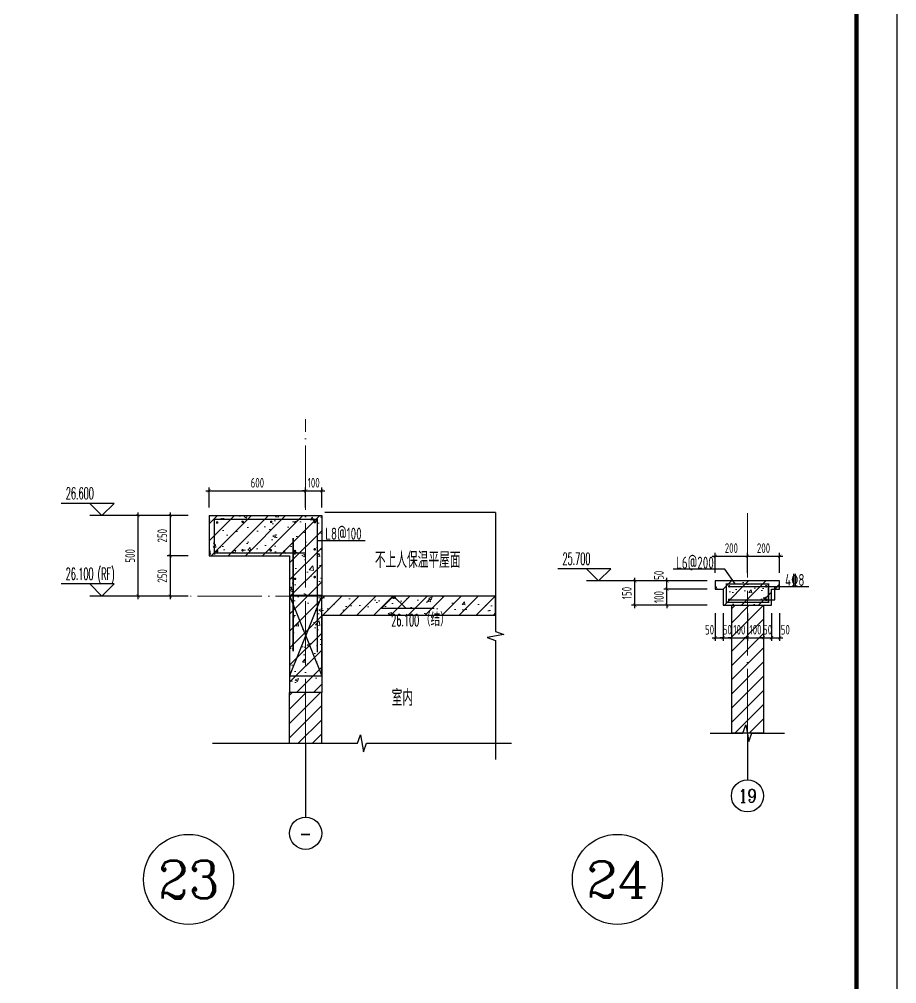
# Model space of a CAD drawing. Extents: x -1058961 to 23600, y -449123 to 2751847.
# Drawn here: x 16836 to 22289, y -28903 to -22908 of the extents above; entities that cross this region are included whole.
import ezdxf
from ezdxf.enums import TextEntityAlignment as Align

# ---------------------------------------------------------------- set-up
doc = ezdxf.new("R2010")
doc.units = 0
doc.header["$LTSCALE"] = 1000
doc.linetypes.add('DOTE', pattern=[2.42, 2, -0.2, 0.02, -0.2])
doc.layers.get('0').update_dxf_attribs({"linetype": 'CONTINUOUS'})
doc.layers.get('DEFPOINTS').update_dxf_attribs({"linetype": 'CONTINUOUS'})
for name, color, linetype in [('A-AXIS_TEXT', 7, 'CONTINUOUS'), ('AXIS', 3, 'CONTINUOUS'), ('DIM', 2, 'CONTINUOUS'), ('DIM_ELEV', 3, 'CONTINUOUS'), ('DIM_SYMB', 3, 'CONTINUOUS'), ('PUB_TEXT', 2, 'CONTINUOUS'), ('REIN', 6, 'CONTINUOUS'), ('S-大样-砼线', 7, 'CONTINUOUS'), ('S-引出线', 40, 'CONTINUOUS'), ('TEXT', 2, 'CONTINUOUS'), ('WALL', 5, 'CONTINUOUS'), ('yichutu', 7, 'CONTINUOUS')]:
    doc.layers.add(name, color=color, linetype=linetype)
for name, color, linetype, lineweight in [('AXIS_TEXT', 7, 'CONTINUOUS', 20), ('DOTE', 19, 'DOTE', 9), ('PUB_HATCH', 8, 'CONTINUOUS', 9), ('图框', 9, 'CONTINUOUS', 18)]:
    doc.layers.add(name, color=color, linetype=linetype, lineweight=lineweight)
doc.styles.add('_TCH_AXIS', font='COMPLEX', dxfattribs={"bigfont": 'GBCBIG'})
doc.styles.add('_TCH_DIM', font='SIMPLEX.shx', dxfattribs={"width": 0.7, "bigfont": 'GBCBIG.shx'})
doc.styles.add('COMPLEX', font='COMPLEX')
doc.styles.add('TSSD_DIMENSION', font='Tssdeng.shx', dxfattribs={"width": 0.7, "bigfont": 'tssdchn.shx'})
doc.styles.add('TSSD_REIN', font='tssdeng.shx', dxfattribs={"width": 0.7, "height": 300, "bigfont": 'tssdchn.shx'})
doc.styles.add('w', font='tssdeng.shx', dxfattribs={"width": 0.8, "bigfont": 'tssdchn.shx'})
doc.dimstyles.new('TSSD_20_20', dxfattribs={"dimtxt": 60, "dimasz": 20, "dimexe": 20, "dimexo": 50, "dimgap": 20, "dimtad": 1, "dimdec": 0, "dimzin": 0, "dimdsep": 46, "dimtxsty": 'TSSD_DIMENSION', "dimblk": 'ARCHTICK', "dimblk1": 'ARCHTICK', "dimblk2": 'ARCHTICK', "dimcen": 0, "dimdle": 20, "dimclrt": 7, "dimadec": 0, "dimazin": 0, "dimtfac": 1, "dimtdec": 0, "dimtix": 1, "dimtmove": 2, "dimatfit": 3, "dimfxl": 0, "dimtolj": 1, "dimtzin": 0, "dimarcsym": 0})
pattern_1 = [(45, (-668291.086, 135584.79), (-44.1941915, 44.1941915), [])]
pattern_2 = [(45, (-668291.09, 135539.91), (-53.0330086, 53.0330086), []), (50, (-668291.09, 135539.91), (215.178055, -18.82564), [22.5, -247.5]), (355, (-668291.09, 135539.9), (-41.6254, 225.65764), [18, -198]), (100.4514, (-668273.15, 135538.34), (173.552815, 206.83186), [19.12206, -210.342634]), (46.1842, (-668291.09, 135599.9), (320.17231, -49.6557), [33.75, -371.25]), (96.6356, (-668264.4, 135595.77), (280.39881, 292.23536), [28.68309, -315.5139]), (351.1842, (-668291.1, 135599.9), (280.39858, 292.23558), [27, -297]), (21, (-668261.09, 135584.91), (179.072116, -120.785667), [22.5, -247.5]), (326, (-668261.09, 135584.9), (72.9946, 217.545014), [18, -198]), (71.4514, (-668246.16, 135574.84), (252.06679, 96.75915), [19.12206, -210.342634]), (37.5, (-668291.09, 135539.91), (3.647957, 99.868156), [0, -195.6, 0, -201, 0, -198.75]), (7.5, (-668291.09, 135539.91), (78.920861, 118.323514), [0, -114.6, 0, -191.1, 0, -75.75]), (327.5, (-668357.99, 135539.91), (160.146731, -6.7664615), [0, -75, 0, -234, 0, -310.5]), (317.5, (-668387.99, 135539.91), (174.95585, 30.031495), [0, -97.5, 0, -155.4, 0, -220.5])]

# ---------------------------------------------------------------- blocks, each defined once
blk = doc.blocks.new('GFDDDDRG')
at = {"layer": '图框'}
blk.add_lwpolyline([(923310, -107437), (923310, -159999), (893610, -159999), (893610, -107437)], close=True, dxfattribs=at)
blk.add_lwpolyline([(923310, -107437), (923310, -159999), (893610, -159999), (893610, -107437)], close=True, dxfattribs=at)
at = {"layer": '图框', "const_width": 50}
blk.add_lwpolyline([(894110, -159499), (922810, -159499), (922810, -108687), (894110, -108687)], close=True, dxfattribs=at)
blk = doc.blocks.new('yct-1051-594-26275-14850-25-1002.0')
at = {"layer": 'yichutu', "color": 7}
blk.add_lwpolyline([(0, 0), (0, 14850), (26275, 14850), (26275, 0)], close=True, dxfattribs=at)
blk = doc.blocks.new('_ArchTick')
at = {"color": 0, "linetype": 'ByBlock', "const_width": 0.15}
blk.add_lwpolyline([(-0.5, -0.5), (0.5, 0.5)], dxfattribs=at)
blk = doc.blocks.new('*D2470')
at = {"layer": 'DEFPOINTS', "color": 0}
for p in [(18615.9, -25839.4), (18015.9, -25993.6), (18615.9, -25993.6)]:
    blk.add_point(p, dxfattribs=at)
at = {"layer": 'DIM', "color": 0, "lineweight": -2}
for p, q in [((18015.9, -25943.6), (18015.9, -25819.4)), ((18615.9, -25943.6), (18615.9, -25819.4)), ((17995.9, -25839.4), (18635.9, -25839.4))]:
    blk.add_line(p, q, dxfattribs=at)
at = {"layer": 'DIM', "color": 0, "lineweight": -2, "xscale": 20, "yscale": 20, "zscale": 20, "rotation": 180}
blk.add_blockref('_ArchTick', (18015.9, -25839.4), dxfattribs=at)
at = {"layer": 'DIM', "color": 0, "lineweight": -2, "xscale": 20, "yscale": 20, "zscale": 20}
blk.add_blockref('_ArchTick', (18615.9, -25839.4), dxfattribs=at)
at = {"layer": 'DIM', "color": 7, "insert": (18315.9, -25789.4), "char_height": 60, "attachment_point": 5, "style": 'TSSD_DIMENSION'}
blk.add_mtext('\\A1;600', dxfattribs=at)
blk = doc.blocks.new('*D2471')
at = {"layer": 'DEFPOINTS', "color": 0}
for p in [(18715.9, -25839.4), (18615.9, -25993.6), (18715.9, -25993.6)]:
    blk.add_point(p, dxfattribs=at)
at = {"layer": 'DIM', "color": 0, "lineweight": -2}
for p, q in [((18615.9, -25943.6), (18615.9, -25819.4)), ((18715.9, -25943.6), (18715.9, -25819.4)), ((18615.9, -25839.4), (18595.9, -25839.4)), ((18615.9, -25839.4), (18715.9, -25839.4)), ((18715.9, -25839.4), (18735.9, -25839.4))]:
    blk.add_line(p, q, dxfattribs=at)
at = {"layer": 'DIM', "color": 0, "lineweight": -2, "xscale": 20, "yscale": 20, "zscale": 20}
blk.add_blockref('_ArchTick', (18615.9, -25839.4), dxfattribs=at)
at = {"layer": 'DIM', "color": 0, "lineweight": -2, "xscale": 20, "yscale": 20, "zscale": 20, "rotation": 180}
blk.add_blockref('_ArchTick', (18715.9, -25839.4), dxfattribs=at)
at = {"layer": 'DIM', "color": 7, "insert": (18665.9, -25789.4), "char_height": 60, "attachment_point": 5, "style": 'TSSD_DIMENSION'}
blk.add_mtext('\\A1;100', dxfattribs=at)
blk = doc.blocks.new('*D2472')
at = {"layer": 'DEFPOINTS', "color": 0}
for p in [(17775, -25993.6), (17936.3, -25993.6), (17936.3, -26243.6)]:
    blk.add_point(p, dxfattribs=at)
at = {"layer": 'DIM', "color": 0, "lineweight": -2}
for p, q in [((17886.3, -25993.6), (17755, -25993.6)), ((17775, -26263.6), (17775, -25973.6)), ((17886.3, -26243.6), (17755, -26243.6))]:
    blk.add_line(p, q, dxfattribs=at)
at = {"layer": 'DIM', "color": 0, "lineweight": -2, "xscale": 20, "yscale": 20, "zscale": 20}
for p, rotation in [((17775, -25993.6), 90), ((17775, -26243.6), 270)]:
    blk.add_blockref('_ArchTick', p, dxfattribs=dict(at, rotation=rotation))
at = {"layer": 'DIM', "color": 7, "insert": (17725, -26118.6), "char_height": 60, "attachment_point": 5, "rotation": 90, "style": 'TSSD_DIMENSION'}
blk.add_mtext('\\A1;250', dxfattribs=at)
blk = doc.blocks.new('*D2473')
at = {"layer": 'DEFPOINTS', "color": 0}
for p in [(17775, -26243.6), (17936.3, -26243.6), (17936.3, -26493.6)]:
    blk.add_point(p, dxfattribs=at)
at = {"layer": 'DIM', "color": 0, "lineweight": -2}
for p, q in [((17886.3, -26243.6), (17755, -26243.6)), ((17775, -26513.6), (17775, -26223.6)), ((17886.3, -26493.6), (17755, -26493.6))]:
    blk.add_line(p, q, dxfattribs=at)
at = {"layer": 'DIM', "color": 0, "lineweight": -2, "xscale": 20, "yscale": 20, "zscale": 20}
for p, rotation in [((17775, -26243.6), 90), ((17775, -26493.6), 270)]:
    blk.add_blockref('_ArchTick', p, dxfattribs=dict(at, rotation=rotation))
at = {"layer": 'DIM', "color": 7, "insert": (17725, -26368.6), "char_height": 60, "attachment_point": 5, "rotation": 90, "style": 'TSSD_DIMENSION'}
blk.add_mtext('\\A1;250', dxfattribs=at)
blk = doc.blocks.new('*D2474')
at = {"layer": 'DEFPOINTS', "color": 0}
for p in [(17575, -25993.6), (17875, -25993.6), (17875, -26493.6)]:
    blk.add_point(p, dxfattribs=at)
at = {"layer": 'DIM', "color": 0, "lineweight": -2}
for p, q in [((17825, -25993.6), (17555, -25993.6)), ((17575, -26513.6), (17575, -25973.6)), ((17825, -26493.6), (17555, -26493.6))]:
    blk.add_line(p, q, dxfattribs=at)
at = {"layer": 'DIM', "color": 0, "lineweight": -2, "xscale": 20, "yscale": 20, "zscale": 20}
for p, rotation in [((17575, -25993.6), 90), ((17575, -26493.6), 270)]:
    blk.add_blockref('_ArchTick', p, dxfattribs=dict(at, rotation=rotation))
at = {"layer": 'DIM', "color": 7, "insert": (17525, -26243.6), "char_height": 60, "attachment_point": 5, "rotation": 90, "style": 'TSSD_DIMENSION'}
blk.add_mtext('\\A1;500', dxfattribs=at)
blk = doc.blocks.new('*D2489')
at = {"layer": 'DEFPOINTS', "color": 0}
for p in [(21161.7, -26549.9), (21211.7, -26549.9), (21211.7, -26752.9)]:
    blk.add_point(p, dxfattribs=at)
at = {"layer": 'DIM', "color": 0, "lineweight": -2}
for p, q in [((21161.7, -26599.9), (21161.7, -26772.9)), ((21211.7, -26599.9), (21211.7, -26772.9)), ((21141.7, -26752.9), (21231.7, -26752.9))]:
    blk.add_line(p, q, dxfattribs=at)
at = {"layer": 'DIM', "color": 0, "lineweight": -2, "xscale": 20, "yscale": 20, "zscale": 20, "rotation": 180}
blk.add_blockref('_ArchTick', (21161.7, -26752.9), dxfattribs=at)
at = {"layer": 'DIM', "color": 0, "lineweight": -2, "xscale": 20, "yscale": 20, "zscale": 20}
blk.add_blockref('_ArchTick', (21211.7, -26752.9), dxfattribs=at)
at = {"layer": 'DIM', "color": 7, "insert": (21126.3, -26702.9), "char_height": 60, "attachment_point": 5, "style": 'TSSD_DIMENSION'}
blk.add_mtext('\\A1;50', dxfattribs=at)
blk = doc.blocks.new('*D2490')
at = {"layer": 'DEFPOINTS', "color": 0}
for p in [(21211.7, -26549.9), (21261.7, -26549.9), (21261.7, -26752.9)]:
    blk.add_point(p, dxfattribs=at)
at = {"layer": 'DIM', "color": 0, "lineweight": -2}
for p, q in [((21211.7, -26599.9), (21211.7, -26772.9)), ((21261.7, -26599.9), (21261.7, -26772.9)), ((21211.7, -26752.9), (21191.7, -26752.9)), ((21211.7, -26752.9), (21261.7, -26752.9)), ((21261.7, -26752.9), (21281.7, -26752.9))]:
    blk.add_line(p, q, dxfattribs=at)
at = {"layer": 'DIM', "color": 0, "lineweight": -2, "xscale": 20, "yscale": 20, "zscale": 20}
blk.add_blockref('_ArchTick', (21211.7, -26752.9), dxfattribs=at)
at = {"layer": 'DIM', "color": 0, "lineweight": -2, "xscale": 20, "yscale": 20, "zscale": 20, "rotation": 180}
blk.add_blockref('_ArchTick', (21261.7, -26752.9), dxfattribs=at)
at = {"layer": 'DIM', "color": 7, "insert": (21236.7, -26702.9), "char_height": 60, "attachment_point": 5, "style": 'TSSD_DIMENSION'}
blk.add_mtext('\\A1;50', dxfattribs=at)
blk = doc.blocks.new('*D2491')
at = {"layer": 'DEFPOINTS', "color": 0}
for p in [(21261.7, -26549.9), (21361.7, -26549.9), (21361.7, -26752.9)]:
    blk.add_point(p, dxfattribs=at)
at = {"layer": 'DIM', "color": 0, "lineweight": -2}
for p, q in [((21261.7, -26599.9), (21261.7, -26772.9)), ((21361.7, -26599.9), (21361.7, -26772.9)), ((21261.7, -26752.9), (21241.7, -26752.9)), ((21261.7, -26752.9), (21361.7, -26752.9)), ((21361.7, -26752.9), (21381.7, -26752.9))]:
    blk.add_line(p, q, dxfattribs=at)
at = {"layer": 'DIM', "color": 0, "lineweight": -2, "xscale": 20, "yscale": 20, "zscale": 20}
blk.add_blockref('_ArchTick', (21261.7, -26752.9), dxfattribs=at)
at = {"layer": 'DIM', "color": 0, "lineweight": -2, "xscale": 20, "yscale": 20, "zscale": 20, "rotation": 180}
blk.add_blockref('_ArchTick', (21361.7, -26752.9), dxfattribs=at)
at = {"layer": 'DIM', "color": 7, "insert": (21311.7, -26702.9), "char_height": 60, "attachment_point": 5, "style": 'TSSD_DIMENSION'}
blk.add_mtext('\\A1;100', dxfattribs=at)
blk = doc.blocks.new('*D2492')
at = {"layer": 'DEFPOINTS', "color": 0}
for p in [(21361.7, -26549.9), (21461.7, -26549.9), (21461.7, -26752.9)]:
    blk.add_point(p, dxfattribs=at)
at = {"layer": 'DIM', "color": 0, "lineweight": -2}
for p, q in [((21361.7, -26599.9), (21361.7, -26772.9)), ((21461.7, -26599.9), (21461.7, -26772.9)), ((21361.7, -26752.9), (21341.7, -26752.9)), ((21361.7, -26752.9), (21461.7, -26752.9)), ((21461.7, -26752.9), (21481.7, -26752.9))]:
    blk.add_line(p, q, dxfattribs=at)
at = {"layer": 'DIM', "color": 0, "lineweight": -2, "xscale": 20, "yscale": 20, "zscale": 20}
blk.add_blockref('_ArchTick', (21361.7, -26752.9), dxfattribs=at)
at = {"layer": 'DIM', "color": 0, "lineweight": -2, "xscale": 20, "yscale": 20, "zscale": 20, "rotation": 180}
blk.add_blockref('_ArchTick', (21461.7, -26752.9), dxfattribs=at)
at = {"layer": 'DIM', "color": 7, "insert": (21411.7, -26702.9), "char_height": 60, "attachment_point": 5, "style": 'TSSD_DIMENSION'}
blk.add_mtext('\\A1;100', dxfattribs=at)
blk = doc.blocks.new('*D2493')
at = {"layer": 'DEFPOINTS', "color": 0}
for p in [(21461.7, -26549.9), (21511.7, -26549.9), (21511.7, -26752.9)]:
    blk.add_point(p, dxfattribs=at)
at = {"layer": 'DIM', "color": 0, "lineweight": -2}
for p, q in [((21461.7, -26599.9), (21461.7, -26772.9)), ((21511.7, -26599.9), (21511.7, -26772.9)), ((21461.7, -26752.9), (21441.7, -26752.9)), ((21461.7, -26752.9), (21511.7, -26752.9)), ((21511.7, -26752.9), (21531.7, -26752.9))]:
    blk.add_line(p, q, dxfattribs=at)
at = {"layer": 'DIM', "color": 0, "lineweight": -2, "xscale": 20, "yscale": 20, "zscale": 20}
blk.add_blockref('_ArchTick', (21461.7, -26752.9), dxfattribs=at)
at = {"layer": 'DIM', "color": 0, "lineweight": -2, "xscale": 20, "yscale": 20, "zscale": 20, "rotation": 180}
blk.add_blockref('_ArchTick', (21511.7, -26752.9), dxfattribs=at)
at = {"layer": 'DIM', "color": 7, "insert": (21486.7, -26702.9), "char_height": 60, "attachment_point": 5, "style": 'TSSD_DIMENSION'}
blk.add_mtext('\\A1;50', dxfattribs=at)
blk = doc.blocks.new('*D2494')
at = {"layer": 'DEFPOINTS', "color": 0}
for p in [(21511.7, -26549.9), (21561.7, -26549.9), (21561.7, -26752.9)]:
    blk.add_point(p, dxfattribs=at)
at = {"layer": 'DIM', "color": 0, "lineweight": -2}
for p, q in [((21511.7, -26599.9), (21511.7, -26772.9)), ((21561.7, -26599.9), (21561.7, -26772.9)), ((21491.7, -26752.9), (21581.7, -26752.9))]:
    blk.add_line(p, q, dxfattribs=at)
at = {"layer": 'DIM', "color": 0, "lineweight": -2, "xscale": 20, "yscale": 20, "zscale": 20, "rotation": 180}
blk.add_blockref('_ArchTick', (21511.7, -26752.9), dxfattribs=at)
at = {"layer": 'DIM', "color": 0, "lineweight": -2, "xscale": 20, "yscale": 20, "zscale": 20}
blk.add_blockref('_ArchTick', (21561.7, -26752.9), dxfattribs=at)
at = {"layer": 'DIM', "color": 7, "insert": (21597.2, -26702.9), "char_height": 60, "attachment_point": 5, "style": 'TSSD_DIMENSION'}
blk.add_mtext('\\A1;50', dxfattribs=at)
blk = doc.blocks.new('*D2495')
at = {"layer": 'DEFPOINTS', "color": 0}
for p in [(21361.7, -26245.7), (21161.7, -26399.9), (21361.7, -26399.9)]:
    blk.add_point(p, dxfattribs=at)
at = {"layer": 'DIM', "color": 0, "lineweight": -2}
for p, q in [((21141.7, -26245.7), (21381.7, -26245.7)), ((21161.7, -26349.9), (21161.7, -26225.7)), ((21361.7, -26349.9), (21361.7, -26225.7))]:
    blk.add_line(p, q, dxfattribs=at)
at = {"layer": 'DIM', "color": 0, "lineweight": -2, "xscale": 20, "yscale": 20, "zscale": 20, "rotation": 180}
blk.add_blockref('_ArchTick', (21161.7, -26245.7), dxfattribs=at)
at = {"layer": 'DIM', "color": 0, "lineweight": -2, "xscale": 20, "yscale": 20, "zscale": 20}
blk.add_blockref('_ArchTick', (21361.7, -26245.7), dxfattribs=at)
at = {"layer": 'DIM', "color": 7, "insert": (21261.7, -26195.7), "char_height": 60, "attachment_point": 5, "style": 'TSSD_DIMENSION'}
blk.add_mtext('\\A1;200', dxfattribs=at)
blk = doc.blocks.new('*D2496')
at = {"layer": 'DEFPOINTS', "color": 0}
for p in [(21561.7, -26245.7), (21361.7, -26399.9), (21561.7, -26399.9)]:
    blk.add_point(p, dxfattribs=at)
at = {"layer": 'DIM', "color": 0, "lineweight": -2}
for p, q in [((21341.7, -26245.7), (21581.7, -26245.7)), ((21361.7, -26349.9), (21361.7, -26225.7)), ((21561.7, -26349.9), (21561.7, -26225.7))]:
    blk.add_line(p, q, dxfattribs=at)
at = {"layer": 'DIM', "color": 0, "lineweight": -2, "xscale": 20, "yscale": 20, "zscale": 20, "rotation": 180}
blk.add_blockref('_ArchTick', (21361.7, -26245.7), dxfattribs=at)
at = {"layer": 'DIM', "color": 0, "lineweight": -2, "xscale": 20, "yscale": 20, "zscale": 20}
blk.add_blockref('_ArchTick', (21561.7, -26245.7), dxfattribs=at)
at = {"layer": 'DIM', "color": 7, "insert": (21461.7, -26195.7), "char_height": 60, "attachment_point": 5, "style": 'TSSD_DIMENSION'}
blk.add_mtext('\\A1;200', dxfattribs=at)
blk = doc.blocks.new('*D2497')
at = {"layer": 'DEFPOINTS', "color": 0}
for p in [(20861.7, -26449.9), (21161.7, -26449.9), (21161.7, -26549.9)]:
    blk.add_point(p, dxfattribs=at)
at = {"layer": 'DIM', "color": 0, "lineweight": -2}
for p, q in [((20861.7, -26449.9), (20861.7, -26429.9)), ((21111.7, -26449.9), (20841.7, -26449.9)), ((20861.7, -26549.9), (20861.7, -26449.9)), ((21111.7, -26549.9), (20841.7, -26549.9)), ((20861.7, -26549.9), (20861.7, -26569.9))]:
    blk.add_line(p, q, dxfattribs=at)
at = {"layer": 'DIM', "color": 0, "lineweight": -2, "xscale": 20, "yscale": 20, "zscale": 20}
for p, rotation in [((20861.7, -26449.9), 270), ((20861.7, -26549.9), 90)]:
    blk.add_blockref('_ArchTick', p, dxfattribs=dict(at, rotation=rotation))
at = {"layer": 'DIM', "color": 7, "insert": (20811.7, -26499.9), "char_height": 60, "attachment_point": 5, "rotation": 90, "style": 'TSSD_DIMENSION'}
blk.add_mtext('\\A1;100', dxfattribs=at)
blk = doc.blocks.new('*D2498')
at = {"layer": 'DEFPOINTS', "color": 0}
for p in [(20861.7, -26399.9), (21161.7, -26399.9), (21161.7, -26449.9)]:
    blk.add_point(p, dxfattribs=at)
at = {"layer": 'DIM', "color": 0, "lineweight": -2}
for p, q in [((21111.7, -26399.9), (20841.7, -26399.9)), ((20861.7, -26469.9), (20861.7, -26379.9)), ((21111.7, -26449.9), (20841.7, -26449.9))]:
    blk.add_line(p, q, dxfattribs=at)
at = {"layer": 'DIM', "color": 0, "lineweight": -2, "xscale": 20, "yscale": 20, "zscale": 20}
for p, rotation in [((20861.7, -26399.9), 90), ((20861.7, -26449.9), 270)]:
    blk.add_blockref('_ArchTick', p, dxfattribs=dict(at, rotation=rotation))
at = {"layer": 'DIM', "color": 7, "insert": (20811.7, -26364.4), "char_height": 60, "attachment_point": 5, "rotation": 90, "style": 'TSSD_DIMENSION'}
blk.add_mtext('\\A1;50', dxfattribs=at)
blk = doc.blocks.new('*D2499')
at = {"layer": 'DEFPOINTS', "color": 0}
for p in [(20661.7, -26399.9), (21161.7, -26399.9), (21161.7, -26549.9)]:
    blk.add_point(p, dxfattribs=at)
at = {"layer": 'DIM', "color": 0, "lineweight": -2}
for p, q in [((21111.7, -26399.9), (20641.7, -26399.9)), ((20661.7, -26569.9), (20661.7, -26379.9)), ((21111.7, -26549.9), (20641.7, -26549.9))]:
    blk.add_line(p, q, dxfattribs=at)
at = {"layer": 'DIM', "color": 0, "lineweight": -2, "xscale": 20, "yscale": 20, "zscale": 20}
for p, rotation in [((20661.7, -26399.9), 90), ((20661.7, -26549.9), 270)]:
    blk.add_blockref('_ArchTick', p, dxfattribs=dict(at, rotation=rotation))
at = {"layer": 'DIM', "color": 7, "insert": (20611.7, -26474.9), "char_height": 60, "attachment_point": 5, "rotation": 90, "style": 'TSSD_DIMENSION'}
blk.add_mtext('\\A1;150', dxfattribs=at)
blk = doc.blocks.new('_AXISO')
blk.add_circle((0, 0), 0.5)
at = {"layer": 'A-AXIS_TEXT', "style": 'COMPLEX', "width": 1.041667}
blk.add_attdef('A', text='', height=0.56, dxfattribs=at).set_placement((-0.25, -0.28), (0.25, -0.28), align=Align.FIT)
blk = doc.blocks.new('20210809.04294815')
at = {"layer": 'REIN', "const_width": 9}
for points in [[(67740.8, -103516.9), (67177.1, -103516.9), (67177.1, -103308.5), (67818.3, -103308.5), (67818.3, -104134.5)], [(67667.2, -104128.9), (67667.2, -103423.2)]]:
    blk.add_lwpolyline(points, dxfattribs=at)
at = {"layer": 'REIN', "const_width": 8}
for points in [[(67191.4, -103328.1, 1), (67199.4, -103328.1, 1)], [(67349.4, -103323.4, 1), (67357.4, -103323.4, 1)], [(67527.1, -103323.4, 1), (67535.1, -103323.4, 1)], [(67676.9, -103325.9, 1), (67684.9, -103325.9, 1)], [(67797.6, -103325.9, 1), (67805.6, -103325.9, 1)], [(67191.4, -103505.6, 1), (67199.4, -103505.6, 1)], [(67349.4, -103500.8, 1), (67357.4, -103500.8, 1)], [(67523.8, -103500.8, 1), (67531.8, -103500.8, 1)], [(67675, -103505.6, 1), (67683, -103505.6, 1)], [(67797.6, -103494.4, 1), (67805.6, -103494.4, 1)], [(67675, -103678.1, 1), (67683, -103678.1, 1)], [(67797.6, -103666.9, 1), (67805.6, -103666.9, 1)]]:
    blk.add_lwpolyline(points, format="xyb", close=True, dxfattribs=at)
at = {"layer": 'S-大样-砼线'}
for p, q in [((67645, -103782), (67845, -104282)), ((67845, -103782), (67645, -104282))]:
    blk.add_line(p, q, dxfattribs=at)
blk.add_lwpolyline([(67845, -103782), (67645, -103782), (67645, -104282), (67845, -104282)], close=True, dxfattribs=at)
at = {"layer": 'S-引出线'}
blk.add_line((67814.3, -103439), (68114.4, -103439), dxfattribs=at)
at = {"layer": 'TEXT', "style": 'TSSD_REIN', "width": 0.7}
blk.add_text('L8@100', height=75, rotation=0, dxfattribs=at).set_placement((67866.3, -103434.9))

msp = doc.modelspace()

# ---------------------------------------------------------------- hatches: boundary and pattern name
at = {"layer": 'PUB_HATCH'}
h = msp.add_hatch(dxfattribs=at)
h.set_pattern_fill('钢筋混凝土', color=256, scale=30, style=0)
h.set_pattern_definition(pattern_2)
h.paths.add_polyline_path([(18015.89, -26243.59), (18515.89, -26243.59), (18715.89, -25993.59), (18015.89, -25993.59)])
h = msp.add_hatch(dxfattribs=at)
h.set_pattern_fill('钢筋混凝土', color=256, scale=30, style=0)
h.set_pattern_definition(pattern_2)
h.paths.add_polyline_path([(18715.89, -25993.59), (18515.89, -26243.59), (18515.89, -26493.59), (18649.23, -26533.59), (18715.89, -26493.6)])
h = msp.add_hatch(dxfattribs=at)
h.set_pattern_fill('钢筋混凝土', color=256, scale=30, style=0)
h.set_pattern_definition([(45, (-668188.954, 135539.91), (-53.0330086, 53.0330086), []), (50, (-668188.95, 135539.9), (215.178055, -18.82564), [22.5, -247.5]), (355, (-668188.95, 135539.9), (-41.6254, 225.65764), [18, -198]), (100.4514, (-668171.02, 135538.34), (173.552815, 206.83186), [19.12206, -210.342634]), (46.1842, (-668188.95, 135599.9), (320.17231, -49.6557), [33.75, -371.25]), (96.6356, (-668162.27, 135595.77), (280.39881, 292.23536), [28.68309, -315.5139]), (351.1842, (-668188.95, 135599.9), (280.39858, 292.23558), [27, -297]), (21, (-668158.95, 135584.9), (179.072116, -120.785667), [22.5, -247.5]), (326, (-668158.95, 135584.9), (72.9946, 217.545014), [18, -198]), (71.4514, (-668144.03, 135574.84), (252.06679, 96.75915), [19.12206, -210.342634]), (37.5, (-668188.954, 135539.91), (3.647957, 99.868156), [0, -195.6, 0, -201, 0, -198.75]), (7.5, (-668188.95, 135539.91), (78.920861, 118.323514), [0, -114.6, 0, -191.1, 0, -75.75]), (327.5, (-668255.854, 135539.91), (160.146731, -6.7664615), [0, -75, 0, -234, 0, -310.5]), (317.5, (-668285.85, 135539.9), (174.95585, 30.031495), [0, -97.5, 0, -155.4, 0, -220.5])])
h.paths.add_polyline_path([(21211.72, -26549.9), (21511.72, -26549.9), (21511.72, -26449.9), (21561.72, -26449.91), (21561.72, -26399.91), (21161.72, -26399.9), (21161.72, -26449.9), (21211.72, -26449.9)])
h = msp.add_hatch(dxfattribs=at)
h.set_pattern_fill('钢筋混凝土', color=256, scale=30, style=0)
h.set_pattern_definition(pattern_2)
h.paths.add_polyline_path([(18649.23, -26533.59), (18515.89, -26493.59), (18515.89, -27093.59), (18715.89, -27093.59), (18715.89, -26613.6)])
h = msp.add_hatch(dxfattribs=at)
h.set_pattern_fill('钢筋混凝土', color=256, scale=30, style=0)
h.set_pattern_definition(pattern_2)
h.paths.add_polyline_path([(19795.89, -26493.6), (18715.89, -26493.6), (18649.23, -26533.59), (18715.89, -26613.6), (19795.89, -26613.6)])
h = msp.add_hatch(dxfattribs=at)
h.set_pattern_fill('普通砖', color=256, scale=25, style=0)
h.set_pattern_definition(pattern_1)
h.paths.add_polyline_path([(21261.72, -26549.9), (21261.72, -27346.22), (21461.72, -27346.22), (21461.72, -26549.9)])
h = msp.add_hatch(dxfattribs=at)
h.set_pattern_fill('普通砖', color=256, scale=25, style=0)
h.set_pattern_definition(pattern_1)
h.paths.add_polyline_path([(18715.89, -27408.96), (18715.89, -27093.59), (18515.89, -27093.59), (18515.89, -27408.96)])

# ---------------------------------------------------------------- linework, layer by layer
at = {"color": 251}
msp.add_line((19795.89, -25973.48), (18735.89, -25973.59), dxfattribs=at)
at = {"layer": 'AXIS'}
for p, q in [((21361.74, -27346.23), (21361.74, -27635.66)), ((18615.89, -27408.96), (18615.89, -27868.35))]:
    msp.add_line(p, q, dxfattribs=at)
at = {"layer": 'AXIS', "color": 6}
for centre in [(17888.54, -28255.1), (20553.45, -28255.1)]:
    msp.add_circle(centre, 280, dxfattribs=at)
at = {"layer": 'DIM_ELEV'}
for p, q in [((17424.99, -25918.59), (17096.99, -25918.59)), ((17349.99, -25993.59), (17274.99, -25918.59)), ((17349.99, -25993.59), (17424.99, -25918.59)), ((17774.99, -25993.59), (17274.99, -25993.59)), ((20511.72, -26324.9), (20183.72, -26324.9)), ((20436.72, -26399.9), (20361.72, -26324.9)), ((20436.72, -26399.9), (20511.72, -26324.9)), ((17424.99, -26418.59), (17096.99, -26418.59)), ((17349.99, -26493.59), (17274.99, -26418.59)), ((17349.99, -26493.59), (17424.99, -26418.59)), ((20861.72, -26399.9), (20361.72, -26399.9)), ((17774.99, -26493.59), (17274.99, -26493.59))]:
    msp.add_line(p, q, dxfattribs=at)
at = {"layer": 'DIM_ELEV', "color": 3}
for p, q in [((19162.61, -26493.59), (19087.61, -26568.59)), ((19162.61, -26493.59), (19237.61, -26568.59)), ((19087.61, -26568.59), (19415.61, -26568.59))]:
    msp.add_line(p, q, dxfattribs=at)
at = {"layer": 'DIM_SYMB'}
for points in [[(19795.89, -25973.48), (19795.89, -26713.09), (19848.39, -26732.2), (19743.39, -26750.72), (19795.89, -26769.34), (19795.89, -27508.96)], [(21129.92, -27346.22), (21333.35, -27346.22), (21352.46, -27293.72), (21370.98, -27398.72), (21389.6, -27346.22), (21593.04, -27346.22)], [(18036.75, -27408.96), (18938.2, -27408.96), (18957.3, -27356.46), (18975.82, -27461.46), (18994.45, -27408.96), (19895.89, -27408.96)]]:
    msp.add_lwpolyline(points, dxfattribs=at)
at = {"layer": 'DOTE', "color": 1, "linetype": 'DOTE', "ltscale": 0.2}
for p, q in [((18615.89, -27408.96), (18615.89, -25393.59)), ((21361.72, -27346.23), (21361.72, -25949.9)), ((19795.89, -26493.59), (17874.99, -26493.59))]:
    msp.add_line(p, q, dxfattribs=at)
at = {"layer": 'REIN', "const_width": 9}
msp.add_lwpolyline([(21230.71, -26418.26), (21492.73, -26418.27), (21492.73, -26532.08), (21230.71, -26532.07)], close=True, dxfattribs=at)
at = {"layer": 'REIN', "const_width": 8}
for points in [[(21244.2, -26433.33, 1), (21252.2, -26433.33, 1)], [(21473.76, -26433.33, 1), (21481.76, -26433.33, 1)], [(21244.2, -26517.01, -1), (21252.2, -26517.01, -1)], [(21473.76, -26517.02, -1), (21481.76, -26517.02, -1)]]:
    msp.add_lwpolyline(points, format="xyb", close=True, dxfattribs=at)
at = {"layer": 'S-引出线'}
for p, q in [((21221.12, -26326.01), (20901.04, -26326.01)), ((21285.34, -26418.26), (21221.12, -26326.01)), ((21248.2, -26433.33), (21742.67, -26433.33))]:
    msp.add_line(p, q, dxfattribs=at)
msp.add_lwpolyline([(21248.2, -26517.01), (21531.87, -26517.02), (21531.87, -26433.33)], dxfattribs=at)
at = {"layer": 'WALL'}
for p, q in [((18015.89, -25993.59), (18715.89, -25993.59)), ((18015.89, -25993.59), (18015.89, -26243.59)), ((18715.89, -25993.59), (18715.89, -26493.6)), ((18015.89, -26243.59), (18515.89, -26243.59)), ((18515.89, -26243.59), (18515.89, -26493.59)), ((21561.72, -26399.9), (21161.72, -26399.9)), ((21161.72, -26399.9), (21161.72, -26449.9)), ((21561.72, -26449.9), (21561.72, -26399.9)), ((18515.89, -26493.59), (18515.89, -27093.59)), ((19795.89, -26493.6), (18715.89, -26493.6)), ((19795.89, -26613.6), (19795.89, -26493.6)), ((21161.72, -26449.9), (21211.72, -26449.9)), ((21211.72, -26449.9), (21211.72, -26549.9)), ((21511.72, -26549.9), (21511.72, -26449.9)), ((21511.72, -26449.9), (21561.72, -26449.9)), ((21211.72, -26549.9), (21511.72, -26549.9)), ((21261.72, -26549.9), (21261.72, -27346.22)), ((21461.72, -26549.9), (21461.72, -27346.22)), ((19795.89, -26613.6), (18715.89, -26613.6)), ((18715.89, -26613.6), (18715.89, -27093.59)), ((18715.89, -27093.59), (18515.89, -27093.59)), ((18515.89, -27408.96), (18515.89, -27093.59)), ((18715.89, -27408.96), (18715.89, -27093.59)), ((21461.72, -27346.22), (21261.72, -27346.22)), ((18515.89, -27408.96), (18715.89, -27408.96))]:
    msp.add_line(p, q, dxfattribs=at)

# ---------------------------------------------------------------- block references
at = {"xscale": 0.5, "yscale": 0.5, "zscale": 0.5}
msp.add_blockref('GFDDDDRG', (-439365.48, 41823.38), dxfattribs=at)
at = {"layer": 'AXIS'}
ref = msp.add_blockref('_AXISO', (21361.74, -27735.66), dxfattribs=dict(at, xscale=200, yscale=200, zscale=200))
ref.add_attrib('A', '19', dxfattribs={"layer": 'AXIS_TEXT', "height": 82.111, "style": '_TCH_AXIS'}).set_placement((21305.05, -27776.72), (21418.44, -27776.72), align=Align.FIT)
ref = msp.add_blockref('_AXISO', (18615.89, -27968.35), dxfattribs=dict(at, xscale=200, yscale=200, zscale=200))
ref.add_attrib('A', '-', dxfattribs={"layer": 'AXIS_TEXT', "height": 116.49, "style": '_TCH_AXIS', "width": 0.777778}).set_placement((18577.06, -28026.6), (18654.72, -28026.6), align=Align.FIT)
at = {"layer": 'S-大样-砼线'}
msp.add_blockref('20210809.04294815', (-49129.11, 77291.41), dxfattribs=at)
at = {"layer": 'yichutu', "rotation": 270}
msp.add_blockref('yct-1051-594-26275-14850-25-1002.0', (7439.41, -11895.1), dxfattribs=at)

# ---------------------------------------------------------------- texts
at = {"layer": 'AXIS_TEXT', "color": 6, "style": '_TCH_AXIS'}
for s, height, p, p2 in [('23', 235.421, (17697.96, -28372.81), (18079.12, -28372.81)), ('24', 225.734, (20359.96, -28367.97), (20746.93, -28367.97))]:
    msp.add_text(s, height=height, dxfattribs=at).set_placement(p, p2, align=Align.FIT)
at = {"layer": 'DIM_ELEV', "color": 7, "style": '_TCH_DIM'}
for s, height, width, p in [('26.100', 74.375, 0.494118, (19148.06, -26681.11)), ('（结）', 84.397, 0.7, (19333.56, -26681.11))]:
    msp.add_text(s, height=height, dxfattribs=dict(at, width=width)).set_placement(p)
at = {"layer": 'PUB_TEXT'}
for s, height, style, width, p in [('26.600', 74.375, '_TCH_DIM', 0.494118, (17125.89, -25892.34)), ('不上人保温平屋面', 100, 'TSSD_REIN', 0.7, (19046.37, -26319.25)), ('25.700', 74.375, '_TCH_DIM', 0.494118, (20212.62, -26298.65)), ('26.100', 74.375, '_TCH_DIM', 0.494118, (17124.49, -26392.34)), ('(RF)', 74.375, '_TCH_DIM', 0.494118, (17323.24, -26393.56)), ('室内', 100, 'TSSD_REIN', 0.7, (19150.45, -27175.63))]:
    msp.add_text(s, height=height, dxfattribs=dict(at, style=style, width=width)).set_placement(p)
at = {"layer": 'TEXT', "style": 'w', "width": 0.7}
msp.add_text('L6@200', height=75, rotation=0, dxfattribs=at).set_placement((20918.01, -26323.84))
at = {"layer": 'TEXT', "color": 1, "style": 'w', "width": 0.7}
msp.add_text('4%%1328', height=75, rotation=0, dxfattribs=at).set_placement((21595.54, -26430.94))

# ---------------------------------------------------------------- dimensions: what is measured, and where the dimension line sits
at = {"layer": 'DIM'}
for p1, p2, distance, picture, middle in [((18015.89, -25993.59), (18615.89, -25993.59), 154.16, '*D2470', (18315.89, -25789.43)), ((18615.89, -25993.59), (18715.89, -25993.59), 154.16, '*D2471', (18665.89, -25789.43)), ((17874.99, -26493.59), (17874.99, -25993.59), 300, '*D2474', (17524.99, -26243.59)), ((17936.25, -26243.59), (17936.25, -25993.59), 161.26, '*D2472', (17724.99, -26118.59)), ((21161.72, -26399.9), (21361.72, -26399.9), 154.16, '*D2495', (21261.72, -26195.74)), ((21361.72, -26399.9), (21561.72, -26399.9), 154.16, '*D2496', (21461.72, -26195.74)), ((17936.25, -26493.59), (17936.25, -26243.59), 161.26, '*D2473', (17724.99, -26368.59)), ((21161.72, -26549.9), (21161.72, -26399.9), 500, '*D2499', (20611.72, -26474.9)), ((21161.72, -26549.9), (21161.72, -26449.9), 300, '*D2497', (20811.72, -26499.9)), ((21211.72, -26549.9), (21261.72, -26549.9), -203.02, '*D2490', (21236.72, -26702.92)), ((21261.72, -26549.9), (21361.72, -26549.9), -203.02, '*D2491', (21311.72, -26702.92)), ((21361.72, -26549.9), (21461.72, -26549.9), -203.02, '*D2492', (21411.72, -26702.92)), ((21461.72, -26549.9), (21511.72, -26549.9), -203.02, '*D2493', (21486.72, -26702.92))]:
    dim = msp.add_aligned_dim(p1=p1, p2=p2, distance=distance, dimstyle='TSSD_20_20', dxfattribs=at)
    dim.commit()
    dim.dimension.update_dxf_attribs({"geometry": picture, "text_midpoint": middle})
for base, p1, p2, angle, picture, middle in [((20861.72, -26399.9), (21161.72, -26449.9), (21161.72, -26399.9), 90, '*D2498', (20811.72, -26364.44)), ((21211.72, -26752.92), (21161.72, -26549.9), (21211.72, -26549.9), 360, '*D2489', (21126.26, -26702.92)), ((21561.72, -26752.92), (21511.72, -26549.9), (21561.72, -26549.9), 360, '*D2494', (21597.18, -26702.92))]:
    dim = msp.add_linear_dim(base=base, p1=p1, p2=p2, angle=angle, dimstyle='TSSD_20_20', dxfattribs=at)
    dim.commit()
    dim.dimension.update_dxf_attribs({"geometry": picture, "text_midpoint": middle, "dimtype": 161})

doc.saveas('drawing.dxf')
